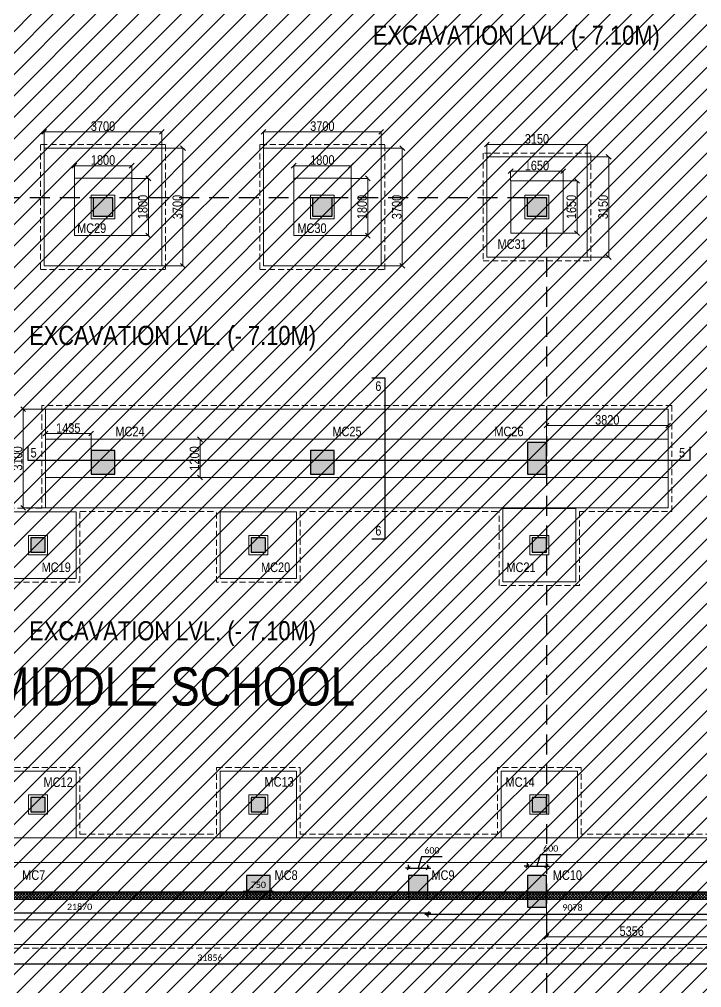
# Model space of a CAD drawing. Header units: millimetres. Extents: x 1112055 to 3390982, y -148532 to 766891.
# Drawn here: x 2763699 to 2785131, y 257340 to 287762 of the extents above; entities that cross this region are included whole.
import ezdxf

# ---------------------------------------------------------------- set-up
doc = ezdxf.new("R2010")
doc.units = ezdxf.units.MM
doc.header["$PDMODE"] = 35
doc.header["$PDSIZE"] = -25
doc.linetypes.add('DASHED2', pattern=[0.375, 0.25, -0.125])
doc.linetypes.add('Hidden', pattern=[9.525, 6.35, -3.175])
for name, color, linetype, lineweight in [('B COL. NO.', 3, 'Continuous', 20), ('B FINAL COLUMN', 1, 'Continuous', 30), ('B FOOTING', 49, 'Continuous', 20), ('B FOOTING DIM', 234, 'Continuous', 9), ('B HATCH', 250, 'Continuous', 0), ('B P.C.C', 251, 'Continuous', 0), ('EXCAVATION LINE', 236, 'Continuous', 30)]:
    doc.layers.add(name, color=color, linetype=linetype, lineweight=lineweight)
doc.layers.add('B Pedestal', color=7, linetype='Continuous', lineweight=9, true_color=0x5c8948)
doc.layers.add('B-COL HT', color=7, linetype='Continuous', lineweight=0, true_color=0x4e4f45)
doc.styles.add('Cali', font='calibri.ttf')
doc.styles.add('SWINC', font='swissc.ttf')
doc.dimstyles.new('1.100', dxfattribs={"dimtxt": 200, "dimasz": 100, "dimexe": 100, "dimexo": 100, "dimgap": 100, "dimtad": 1, "dimdec": 0, "dimzin": 0, "dimdsep": 46, "dimtxsty": 'Cali', "dimblk": 'OBLIQUE', "dimcen": 0, "dimdle": 100, "dimclrd": 256, "dimclre": 256, "dimclrt": 3, "dimadec": 0, "dimazin": 0, "dimtfac": 1, "dimtdec": 0, "dimtofl": 0, "dimtmove": 1, "dimatfit": 0, "dimfxl": 100, "dimfxlon": 1, "dimtolj": 1, "dimtzin": 0, "dimlwd": -1, "dimlwe": -1, "dimarcsym": 0})
doc.dimstyles.new('BHOOMI', dxfattribs={"dimtxt": 230, "dimasz": 150, "dimexe": 10, "dimexo": 0, "dimgap": 25, "dimtad": 1, "dimdec": 0, "dimzin": 0, "dimdsep": 46, "dimtxsty": 'SWINC', "dimblk": 'OBLIQUE', "dimcen": 0.09, "dimclrd": 250, "dimclre": 250, "dimclrt": 256, "dimaunit": 1, "dimadec": 3, "dimazin": 0, "dimtfac": 1, "dimtdec": 0, "dimtofl": 0, "dimtmove": 1, "dimatfit": 3, "dimfxl": 100, "dimtolj": 1, "dimtzin": 0, "dimlwd": 9, "dimlwe": 5, "dimarcsym": 0})

# ---------------------------------------------------------------- blocks, each defined once
blk = doc.blocks.new('_Oblique')
at = {"color": 0, "linetype": 'ByBlock', "lineweight": -2}
blk.add_line((-0.5, -0.5), (0.5, 0.5), dxfattribs=at)
blk = doc.blocks.new('*D4338')
at = {"layer": 'B FOOTING DIM', "color": 250, "lineweight": 5, "ltscale": 0.5, "transparency": 16777216}
for p, q in [((2778382, 283442), (2778382, 283840)), ((2781532, 283442), (2781532, 283840)), ((2781532, 283830), (2778382, 283830))]:
    blk.add_line(p, q, dxfattribs=at)
at = {"layer": 'Defpoints', "color": 0, "transparency": 16777216}
for p in [(2778382, 283830), (2778382, 283442), (2781532, 283442)]:
    blk.add_point(p, dxfattribs=at)
at = {"layer": 'B FOOTING DIM', "color": 250, "lineweight": 5, "transparency": 16777216, "xscale": 150, "yscale": 150, "zscale": 150, "rotation": 180}
blk.add_blockref('_Oblique', (2778382, 283830), dxfattribs=at)
at = {"layer": 'B FOOTING DIM', "color": 250, "lineweight": 5, "transparency": 16777216, "xscale": 150, "yscale": 150, "zscale": 150}
blk.add_blockref('_Oblique', (2781532, 283830), dxfattribs=at)
at = {"layer": 'B FOOTING DIM', "transparency": 16777216, "insert": (2779957, 284005), "char_height": 300, "attachment_point": 5, "style": 'SWINC'}
blk.add_mtext('\\A1;3150', dxfattribs=at)
blk = doc.blocks.new('*D4339')
at = {"layer": 'B FOOTING DIM', "color": 250, "lineweight": 5, "ltscale": 0.5, "transparency": 16777216}
for p, q in [((2781532, 283442), (2782221, 283442)), ((2782211, 283442), (2782211, 280292)), ((2781532, 280292), (2782221, 280292))]:
    blk.add_line(p, q, dxfattribs=at)
at = {"layer": 'Defpoints', "color": 0, "transparency": 16777216}
for p in [(2781532, 283442), (2781532, 280292), (2782211, 280292)]:
    blk.add_point(p, dxfattribs=at)
at = {"layer": 'B FOOTING DIM', "color": 250, "lineweight": 5, "transparency": 16777216, "xscale": 150, "yscale": 150, "zscale": 150}
for p, rotation in [((2782211, 283442), 90), ((2782211, 280292), 270)]:
    blk.add_blockref('_Oblique', p, dxfattribs=dict(at, rotation=rotation))
at = {"layer": 'B FOOTING DIM', "transparency": 16777216, "insert": (2782036, 281867), "char_height": 300, "attachment_point": 5, "rotation": 90, "style": 'SWINC'}
blk.add_mtext('\\A1;3150', dxfattribs=at)
blk = doc.blocks.new('*D4340')
at = {"layer": 'B FOOTING DIM', "color": 250, "lineweight": 5, "ltscale": 0.5, "transparency": 16777216}
for p, q in [((2779132, 282692), (2779132, 283002)), ((2780782, 282992), (2779132, 282992)), ((2780782, 282692), (2780782, 283002))]:
    blk.add_line(p, q, dxfattribs=at)
at = {"layer": 'Defpoints', "color": 0, "transparency": 16777216}
for p in [(2779132, 282992), (2779132, 282692), (2780782, 282692)]:
    blk.add_point(p, dxfattribs=at)
at = {"layer": 'B FOOTING DIM', "color": 250, "lineweight": 5, "transparency": 16777216, "xscale": 150, "yscale": 150, "zscale": 150, "rotation": 180}
blk.add_blockref('_Oblique', (2779132, 282992), dxfattribs=at)
at = {"layer": 'B FOOTING DIM', "color": 250, "lineweight": 5, "transparency": 16777216, "xscale": 150, "yscale": 150, "zscale": 150}
blk.add_blockref('_Oblique', (2780782, 282992), dxfattribs=at)
at = {"layer": 'B FOOTING DIM', "transparency": 16777216, "insert": (2779957, 283167), "char_height": 300, "attachment_point": 5, "style": 'SWINC'}
blk.add_mtext('\\A1;1650', dxfattribs=at)
blk = doc.blocks.new('*D4341')
at = {"layer": 'B FOOTING DIM', "color": 250, "lineweight": 5, "ltscale": 0.5, "transparency": 16777216}
for p, q in [((2780782, 282692), (2781226, 282692)), ((2781216, 282692), (2781216, 281042)), ((2780782, 281042), (2781226, 281042))]:
    blk.add_line(p, q, dxfattribs=at)
at = {"layer": 'Defpoints', "color": 0, "transparency": 16777216}
for p in [(2780782, 282692), (2780782, 281042), (2781216, 281042)]:
    blk.add_point(p, dxfattribs=at)
at = {"layer": 'B FOOTING DIM', "color": 250, "lineweight": 5, "transparency": 16777216, "xscale": 150, "yscale": 150, "zscale": 150}
for p, rotation in [((2781216, 282692), 90), ((2781216, 281042), 270)]:
    blk.add_blockref('_Oblique', p, dxfattribs=dict(at, rotation=rotation))
at = {"layer": 'B FOOTING DIM', "transparency": 16777216, "insert": (2781041, 281867), "char_height": 300, "attachment_point": 5, "rotation": 90, "style": 'SWINC'}
blk.add_mtext('\\A1;1650', dxfattribs=at)
blk = doc.blocks.new('*D4346')
at = {"layer": 'B FOOTING DIM', "color": 250, "lineweight": 5, "ltscale": 0.5, "transparency": 16777216}
for p, q in [((2767227, 282767), (2767762, 282767)), ((2767752, 282767), (2767752, 280967)), ((2767227, 280967), (2767762, 280967))]:
    blk.add_line(p, q, dxfattribs=at)
at = {"layer": 'Defpoints', "color": 0, "transparency": 16777216}
for p in [(2767227, 282767), (2767227, 280967), (2767752, 280967)]:
    blk.add_point(p, dxfattribs=at)
at = {"layer": 'B FOOTING DIM', "color": 250, "lineweight": 5, "transparency": 16777216, "xscale": 150, "yscale": 150, "zscale": 150}
for p, rotation in [((2767752, 282767), 90), ((2767752, 280967), 270)]:
    blk.add_blockref('_Oblique', p, dxfattribs=dict(at, rotation=rotation))
at = {"layer": 'B FOOTING DIM', "transparency": 16777216, "insert": (2767577, 281867), "char_height": 300, "attachment_point": 5, "rotation": 90, "style": 'SWINC'}
blk.add_mtext('\\A1;1800', dxfattribs=at)
blk = doc.blocks.new('*D4347')
at = {"layer": 'B FOOTING DIM', "color": 250, "lineweight": 5, "ltscale": 0.5, "transparency": 16777216}
for p, q in [((2765427, 282767), (2765427, 283175)), ((2767227, 283165), (2765427, 283165)), ((2767227, 282767), (2767227, 283175))]:
    blk.add_line(p, q, dxfattribs=at)
at = {"layer": 'Defpoints', "color": 0, "transparency": 16777216}
for p in [(2765427, 283165), (2765427, 282767), (2767227, 282767)]:
    blk.add_point(p, dxfattribs=at)
at = {"layer": 'B FOOTING DIM', "color": 250, "lineweight": 5, "transparency": 16777216, "xscale": 150, "yscale": 150, "zscale": 150, "rotation": 180}
blk.add_blockref('_Oblique', (2765427, 283165), dxfattribs=at)
at = {"layer": 'B FOOTING DIM', "color": 250, "lineweight": 5, "transparency": 16777216, "xscale": 150, "yscale": 150, "zscale": 150}
blk.add_blockref('_Oblique', (2767227, 283165), dxfattribs=at)
at = {"layer": 'B FOOTING DIM', "transparency": 16777216, "insert": (2766327, 283340), "char_height": 300, "attachment_point": 5, "style": 'SWINC'}
blk.add_mtext('\\A1;1800', dxfattribs=at)
blk = doc.blocks.new('*D4348')
at = {"layer": 'B FOOTING DIM', "color": 250, "lineweight": 5, "ltscale": 0.5, "transparency": 16777216}
for p, q in [((2768177, 283717), (2768849, 283717)), ((2768839, 283717), (2768839, 280017)), ((2768177, 280017), (2768849, 280017))]:
    blk.add_line(p, q, dxfattribs=at)
at = {"layer": 'Defpoints', "color": 0, "transparency": 16777216}
for p in [(2768177, 283717), (2768177, 280017), (2768839, 280017)]:
    blk.add_point(p, dxfattribs=at)
at = {"layer": 'B FOOTING DIM', "color": 250, "lineweight": 5, "transparency": 16777216, "xscale": 150, "yscale": 150, "zscale": 150}
for p, rotation in [((2768839, 283717), 90), ((2768839, 280017), 270)]:
    blk.add_blockref('_Oblique', p, dxfattribs=dict(at, rotation=rotation))
at = {"layer": 'B FOOTING DIM', "transparency": 16777216, "insert": (2768664, 281867), "char_height": 300, "attachment_point": 5, "rotation": 90, "style": 'SWINC'}
blk.add_mtext('\\A1;3700', dxfattribs=at)
blk = doc.blocks.new('*D4349')
at = {"layer": 'B FOOTING DIM', "color": 250, "lineweight": 5, "ltscale": 0.5, "transparency": 16777216}
for p, q in [((2764477, 283717), (2764477, 284241)), ((2768177, 284231), (2764477, 284231)), ((2768177, 283717), (2768177, 284241))]:
    blk.add_line(p, q, dxfattribs=at)
at = {"layer": 'Defpoints', "color": 0, "transparency": 16777216}
for p in [(2764477, 284231), (2764477, 283717), (2768177, 283717)]:
    blk.add_point(p, dxfattribs=at)
at = {"layer": 'B FOOTING DIM', "color": 250, "lineweight": 5, "transparency": 16777216, "xscale": 150, "yscale": 150, "zscale": 150, "rotation": 180}
blk.add_blockref('_Oblique', (2764477, 284231), dxfattribs=at)
at = {"layer": 'B FOOTING DIM', "color": 250, "lineweight": 5, "transparency": 16777216, "xscale": 150, "yscale": 150, "zscale": 150}
blk.add_blockref('_Oblique', (2768177, 284231), dxfattribs=at)
at = {"layer": 'B FOOTING DIM', "transparency": 16777216, "insert": (2766327, 284406), "char_height": 300, "attachment_point": 5, "style": 'SWINC'}
blk.add_mtext('\\A1;3700', dxfattribs=at)
blk = doc.blocks.new('*D4350')
at = {"layer": 'B FOOTING DIM', "color": 250, "lineweight": 5, "ltscale": 0.5, "transparency": 16777216}
for p, q in [((2774117, 282767), (2774652, 282767)), ((2774642, 282767), (2774642, 280967)), ((2774117, 280967), (2774652, 280967))]:
    blk.add_line(p, q, dxfattribs=at)
at = {"layer": 'Defpoints', "color": 0, "transparency": 16777216}
for p in [(2774117, 282767), (2774117, 280967), (2774642, 280967)]:
    blk.add_point(p, dxfattribs=at)
at = {"layer": 'B FOOTING DIM', "color": 250, "lineweight": 5, "transparency": 16777216, "xscale": 150, "yscale": 150, "zscale": 150}
for p, rotation in [((2774642, 282767), 90), ((2774642, 280967), 270)]:
    blk.add_blockref('_Oblique', p, dxfattribs=dict(at, rotation=rotation))
at = {"layer": 'B FOOTING DIM', "transparency": 16777216, "insert": (2774467, 281867), "char_height": 300, "attachment_point": 5, "rotation": 90, "style": 'SWINC'}
blk.add_mtext('\\A1;1800', dxfattribs=at)
blk = doc.blocks.new('*D4351')
at = {"layer": 'B FOOTING DIM', "color": 250, "lineweight": 5, "ltscale": 0.5, "transparency": 16777216}
for p, q in [((2772317, 282767), (2772317, 283175)), ((2774117, 283165), (2772317, 283165)), ((2774117, 282767), (2774117, 283175))]:
    blk.add_line(p, q, dxfattribs=at)
at = {"layer": 'Defpoints', "color": 0, "transparency": 16777216}
for p in [(2772317, 283165), (2772317, 282767), (2774117, 282767)]:
    blk.add_point(p, dxfattribs=at)
at = {"layer": 'B FOOTING DIM', "color": 250, "lineweight": 5, "transparency": 16777216, "xscale": 150, "yscale": 150, "zscale": 150, "rotation": 180}
blk.add_blockref('_Oblique', (2772317, 283165), dxfattribs=at)
at = {"layer": 'B FOOTING DIM', "color": 250, "lineweight": 5, "transparency": 16777216, "xscale": 150, "yscale": 150, "zscale": 150}
blk.add_blockref('_Oblique', (2774117, 283165), dxfattribs=at)
at = {"layer": 'B FOOTING DIM', "transparency": 16777216, "insert": (2773217, 283340), "char_height": 300, "attachment_point": 5, "style": 'SWINC'}
blk.add_mtext('\\A1;1800', dxfattribs=at)
blk = doc.blocks.new('*D4352')
at = {"layer": 'B FOOTING DIM', "color": 250, "lineweight": 5, "ltscale": 0.5, "transparency": 16777216}
for p, q in [((2775067, 283717), (2775739, 283717)), ((2775729, 283717), (2775729, 280017)), ((2775067, 280017), (2775739, 280017))]:
    blk.add_line(p, q, dxfattribs=at)
at = {"layer": 'Defpoints', "color": 0, "transparency": 16777216}
for p in [(2775067, 283717), (2775067, 280017), (2775729, 280017)]:
    blk.add_point(p, dxfattribs=at)
at = {"layer": 'B FOOTING DIM', "color": 250, "lineweight": 5, "transparency": 16777216, "xscale": 150, "yscale": 150, "zscale": 150}
for p, rotation in [((2775729, 283717), 90), ((2775729, 280017), 270)]:
    blk.add_blockref('_Oblique', p, dxfattribs=dict(at, rotation=rotation))
at = {"layer": 'B FOOTING DIM', "transparency": 16777216, "insert": (2775554, 281867), "char_height": 300, "attachment_point": 5, "rotation": 90, "style": 'SWINC'}
blk.add_mtext('\\A1;3700', dxfattribs=at)
blk = doc.blocks.new('*D4353')
at = {"layer": 'B FOOTING DIM', "color": 250, "lineweight": 5, "ltscale": 0.5, "transparency": 16777216}
for p, q in [((2771367, 283717), (2771367, 284241)), ((2775067, 284231), (2771367, 284231)), ((2775067, 283717), (2775067, 284241))]:
    blk.add_line(p, q, dxfattribs=at)
at = {"layer": 'Defpoints', "color": 0, "transparency": 16777216}
for p in [(2771367, 284231), (2771367, 283717), (2775067, 283717)]:
    blk.add_point(p, dxfattribs=at)
at = {"layer": 'B FOOTING DIM', "color": 250, "lineweight": 5, "transparency": 16777216, "xscale": 150, "yscale": 150, "zscale": 150, "rotation": 180}
blk.add_blockref('_Oblique', (2771367, 284231), dxfattribs=at)
at = {"layer": 'B FOOTING DIM', "color": 250, "lineweight": 5, "transparency": 16777216, "xscale": 150, "yscale": 150, "zscale": 150}
blk.add_blockref('_Oblique', (2775067, 284231), dxfattribs=at)
at = {"layer": 'B FOOTING DIM', "transparency": 16777216, "insert": (2773217, 284406), "char_height": 300, "attachment_point": 5, "style": 'SWINC'}
blk.add_mtext('\\A1;3700', dxfattribs=at)
blk = doc.blocks.new('*D4368')
at = {"layer": 'B FOOTING DIM', "color": 250, "lineweight": 5, "ltscale": 0.5, "transparency": 16777216}
for p, q in [((2780257, 259867), (2780257, 258929)), ((2785613, 259867), (2785613, 258929)), ((2780257, 258939), (2785613, 258939))]:
    blk.add_line(p, q, dxfattribs=at)
at = {"layer": 'Defpoints', "color": 0, "transparency": 16777216}
for p in [(2780257, 259867), (2785613, 259867), (2785613, 258939)]:
    blk.add_point(p, dxfattribs=at)
at = {"layer": 'B FOOTING DIM', "color": 250, "lineweight": 5, "transparency": 16777216, "xscale": 150, "yscale": 150, "zscale": 150, "rotation": 180}
blk.add_blockref('_Oblique', (2780257, 258939), dxfattribs=at)
at = {"layer": 'B FOOTING DIM', "color": 250, "lineweight": 5, "transparency": 16777216, "xscale": 150, "yscale": 150, "zscale": 150}
blk.add_blockref('_Oblique', (2785613, 258939), dxfattribs=at)
at = {"layer": 'B FOOTING DIM', "transparency": 16777216, "insert": (2782935, 259114), "char_height": 300, "attachment_point": 5, "style": 'SWINC'}
blk.add_mtext('\\A1;5356', dxfattribs=at)
blk = doc.blocks.new('*D4371')
at = {"layer": 'B FOOTING DIM', "color": 250, "lineweight": 5, "ltscale": 0.5, "transparency": 16777216}
for p, q in [((2764517, 275517), (2763809, 275517)), ((2763819, 275517), (2763819, 272417)), ((2764517, 272417), (2763809, 272417))]:
    blk.add_line(p, q, dxfattribs=at)
at = {"layer": 'Defpoints', "color": 0, "transparency": 16777216}
for p in [(2764517, 275517), (2763819, 272417), (2764517, 272417)]:
    blk.add_point(p, dxfattribs=at)
at = {"layer": 'B FOOTING DIM', "color": 250, "lineweight": 5, "transparency": 16777216, "xscale": 150, "yscale": 150, "zscale": 150}
for p, rotation in [((2763819, 275517), 90), ((2763819, 272417), 270)]:
    blk.add_blockref('_Oblique', p, dxfattribs=dict(at, rotation=rotation))
at = {"layer": 'B FOOTING DIM', "transparency": 16777216, "insert": (2763644, 273967), "char_height": 300, "attachment_point": 5, "rotation": 90, "style": 'SWINC'}
blk.add_mtext('\\A1;3100', dxfattribs=at)
blk = doc.blocks.new('*D4372')
at = {"layer": 'B FOOTING DIM', "color": 250, "lineweight": 5, "ltscale": 0.5, "transparency": 16777216}
for p, q in [((2764517, 274217), (2764517, 274757)), ((2765952, 274747), (2764517, 274747)), ((2765952, 274217), (2765952, 274757))]:
    blk.add_line(p, q, dxfattribs=at)
at = {"layer": 'Defpoints', "color": 0, "transparency": 16777216}
for p in [(2764517, 274747), (2764517, 274217), (2765952, 274217)]:
    blk.add_point(p, dxfattribs=at)
at = {"layer": 'B FOOTING DIM', "color": 250, "lineweight": 5, "transparency": 16777216, "xscale": 150, "yscale": 150, "zscale": 150, "rotation": 180}
blk.add_blockref('_Oblique', (2764517, 274747), dxfattribs=at)
at = {"layer": 'B FOOTING DIM', "color": 250, "lineweight": 5, "transparency": 16777216, "xscale": 150, "yscale": 150, "zscale": 150}
blk.add_blockref('_Oblique', (2765952, 274747), dxfattribs=at)
at = {"layer": 'B FOOTING DIM', "transparency": 16777216, "insert": (2765235, 274922), "char_height": 300, "attachment_point": 5, "style": 'SWINC'}
blk.add_mtext('\\A1;1435', dxfattribs=at)
blk = doc.blocks.new('*D4373')
at = {"layer": 'B FOOTING DIM', "color": 250, "lineweight": 5, "ltscale": 0.5, "transparency": 16777216}
for p, q in [((2780257, 274567), (2780257, 275011)), ((2780257, 275001), (2784077, 275001)), ((2784077, 274567), (2784077, 275011))]:
    blk.add_line(p, q, dxfattribs=at)
at = {"layer": 'Defpoints', "color": 0, "transparency": 16777216}
for p in [(2784077, 275001), (2780257, 274567), (2784077, 274567)]:
    blk.add_point(p, dxfattribs=at)
at = {"layer": 'B FOOTING DIM', "color": 250, "lineweight": 5, "transparency": 16777216, "xscale": 150, "yscale": 150, "zscale": 150, "rotation": 180}
blk.add_blockref('_Oblique', (2780257, 275001), dxfattribs=at)
at = {"layer": 'B FOOTING DIM', "color": 250, "lineweight": 5, "transparency": 16777216, "xscale": 150, "yscale": 150, "zscale": 150}
blk.add_blockref('_Oblique', (2784077, 275001), dxfattribs=at)
at = {"layer": 'B FOOTING DIM', "transparency": 16777216, "insert": (2782167, 275176), "char_height": 300, "attachment_point": 5, "style": 'SWINC'}
blk.add_mtext('\\A1;3820', dxfattribs=at)
blk = doc.blocks.new('*D4374')
at = {"layer": 'B FOOTING DIM', "color": 250, "lineweight": 5, "ltscale": 0.5, "transparency": 16777216}
for p, q in [((2769621, 274567), (2769365, 274567)), ((2769375, 273367), (2769375, 274567)), ((2769621, 273367), (2769365, 273367))]:
    blk.add_line(p, q, dxfattribs=at)
at = {"layer": 'Defpoints', "color": 0, "transparency": 16777216}
for p in [(2769375, 274567), (2769621, 274567), (2769621, 273367)]:
    blk.add_point(p, dxfattribs=at)
at = {"layer": 'B FOOTING DIM', "color": 250, "lineweight": 5, "transparency": 16777216, "xscale": 150, "yscale": 150, "zscale": 150}
for p, rotation in [((2769375, 274567), 90), ((2769375, 273367), 270)]:
    blk.add_blockref('_Oblique', p, dxfattribs=dict(at, rotation=rotation))
at = {"layer": 'B FOOTING DIM', "transparency": 16777216, "insert": (2769200, 273967), "char_height": 300, "attachment_point": 5, "rotation": 90, "style": 'SWINC'}
blk.add_mtext('\\A1;1200', dxfattribs=at)
blk = doc.blocks.new('*D5828')
at = {"transparency": 16777216}
for p, q in [((2785713, 258077), (2753657, 258077)), ((2753757, 258077), (2753757, 257977)), ((2785613, 258077), (2785613, 257977))]:
    blk.add_line(p, q, dxfattribs=at)
at = {"layer": 'Defpoints', "color": 0, "lineweight": 40, "transparency": 16777216}
for p in [(2753757, 260117), (2785613, 259817), (2753757, 258077)]:
    blk.add_point(p, dxfattribs=at)
at = {"transparency": 16777216, "xscale": 100, "yscale": 100, "zscale": 100, "rotation": 180}
blk.add_blockref('_Oblique', (2753757, 258077), dxfattribs=at)
at = {"transparency": 16777216, "xscale": 100, "yscale": 100, "zscale": 100}
blk.add_blockref('_Oblique', (2785613, 258077), dxfattribs=at)
at = {"color": 3, "lineweight": 40, "transparency": 16777216, "insert": (2769685, 258280), "char_height": 200, "attachment_point": 5, "style": 'Cali'}
blk.add_mtext('\\A1;31856', dxfattribs=at)
blk = doc.blocks.new('*D5851')
at = {"transparency": 16777216}
for p, q in [((2793684, 256232), (2752942, 256232)), ((2753042, 256232), (2753042, 256132)), ((2793584, 256232), (2793584, 256132))]:
    blk.add_line(p, q, dxfattribs=at)
at = {"layer": 'Defpoints', "color": 0, "lineweight": 40, "transparency": 16777216}
for p in [(2753042, 260317), (2793584, 260117), (2753042, 256232)]:
    blk.add_point(p, dxfattribs=at)
at = {"transparency": 16777216, "xscale": 100, "yscale": 100, "zscale": 100, "rotation": 180}
blk.add_blockref('_Oblique', (2753042, 256232), dxfattribs=at)
at = {"transparency": 16777216, "xscale": 100, "yscale": 100, "zscale": 100}
blk.add_blockref('_Oblique', (2793584, 256232), dxfattribs=at)
at = {"color": 3, "lineweight": 40, "transparency": 16777216, "insert": (2773313, 256434), "char_height": 200, "attachment_point": 5, "style": 'Cali'}
blk.add_mtext('\\A1;40542', dxfattribs=at)
blk = doc.blocks.new('*D5853')
at = {"transparency": 16777216}
for p, q in [((2776435, 259653), (2785713, 259653)), ((2776535, 259653), (2776535, 259553)), ((2785613, 259653), (2785613, 259553))]:
    blk.add_line(p, q, dxfattribs=at)
at = {"layer": 'Defpoints', "color": 0, "lineweight": 40, "transparency": 16777216}
for p in [(2776535, 260117), (2785613, 260117), (2785613, 259653)]:
    blk.add_point(p, dxfattribs=at)
at = {"transparency": 16777216, "xscale": 100, "yscale": 100, "zscale": 100, "rotation": 180}
blk.add_blockref('_Oblique', (2776535, 259653), dxfattribs=at)
at = {"transparency": 16777216, "xscale": 100, "yscale": 100, "zscale": 100}
blk.add_blockref('_Oblique', (2785613, 259653), dxfattribs=at)
at = {"color": 3, "lineweight": 40, "transparency": 16777216, "insert": (2781074, 259855), "char_height": 200, "attachment_point": 5, "style": 'Cali'}
blk.add_mtext('\\A1;9078', dxfattribs=at)
blk = doc.blocks.new('*D5854')
at = {"transparency": 16777216}
for p, q in [((2776627, 259677), (2754557, 259677)), ((2754657, 259677), (2754657, 259577)), ((2776527, 259677), (2776527, 259577))]:
    blk.add_line(p, q, dxfattribs=at)
at = {"layer": 'Defpoints', "color": 0, "lineweight": 40, "transparency": 16777216}
for p in [(2754657, 260117), (2776527, 260117), (2754657, 259677)]:
    blk.add_point(p, dxfattribs=at)
at = {"transparency": 16777216, "xscale": 100, "yscale": 100, "zscale": 100, "rotation": 180}
blk.add_blockref('_Oblique', (2754657, 259677), dxfattribs=at)
at = {"transparency": 16777216, "xscale": 100, "yscale": 100, "zscale": 100}
blk.add_blockref('_Oblique', (2776527, 259677), dxfattribs=at)
at = {"color": 3, "lineweight": 40, "transparency": 16777216, "insert": (2765592, 259879), "char_height": 200, "attachment_point": 5, "style": 'Cali'}
blk.add_mtext('\\A1;21870', dxfattribs=at)
blk = doc.blocks.new('*D5858')
at = {"transparency": 16777216}
for p, q in [((2770732, 260367), (2771682, 260367)), ((2770832, 260368), (2770832, 260267)), ((2771582, 260368), (2771582, 260267))]:
    blk.add_line(p, q, dxfattribs=at)
at = {"layer": 'Defpoints', "color": 0, "lineweight": 40, "transparency": 16777216}
for p in [(2770832, 260867), (2771582, 260867), (2771582, 260367)]:
    blk.add_point(p, dxfattribs=at)
at = {"transparency": 16777216, "xscale": 100, "yscale": 100, "zscale": 100, "rotation": 180}
blk.add_blockref('_Oblique', (2770832, 260367), dxfattribs=at)
at = {"transparency": 16777216, "xscale": 100, "yscale": 100, "zscale": 100}
blk.add_blockref('_Oblique', (2771582, 260367), dxfattribs=at)
at = {"color": 3, "lineweight": 40, "transparency": 16777216, "insert": (2771207, 260570), "char_height": 200, "attachment_point": 5, "style": 'Cali'}
blk.add_mtext('\\A1;750', dxfattribs=at)
blk = doc.blocks.new('*D5859')
at = {"transparency": 16777216}
for p, q in [((2776333, 261449), (2776227, 261096)), ((2776985, 261449), (2776333, 261449)), ((2775927, 261096), (2775827, 261096)), ((2775927, 261096), (2775927, 261196)), ((2775927, 261096), (2776527, 261096)), ((2776527, 261096), (2776527, 261196)), ((2776527, 261096), (2776627, 261096))]:
    blk.add_line(p, q, dxfattribs=at)
at = {"layer": 'Defpoints', "color": 0, "lineweight": 40, "transparency": 16777216}
for p in [(2776527, 261096), (2775927, 260867), (2776527, 260867)]:
    blk.add_point(p, dxfattribs=at)
at = {"transparency": 16777216, "xscale": 100, "yscale": 100, "zscale": 100}
blk.add_blockref('_Oblique', (2775927, 261096), dxfattribs=at)
at = {"transparency": 16777216, "xscale": 100, "yscale": 100, "zscale": 100, "rotation": 180}
blk.add_blockref('_Oblique', (2776527, 261096), dxfattribs=at)
at = {"color": 3, "lineweight": 40, "transparency": 16777216, "insert": (2776659, 261651), "char_height": 200, "attachment_point": 5, "style": 'Cali'}
blk.add_mtext('\\A1;600', dxfattribs=at)
blk = doc.blocks.new('*D5860')
at = {"transparency": 16777216}
for p, q in [((2780063, 261511), (2779957, 261159)), ((2780715, 261511), (2780063, 261511)), ((2779657, 261159), (2779557, 261159)), ((2779657, 261158), (2779657, 261259)), ((2779657, 261159), (2780257, 261159)), ((2780257, 261158), (2780257, 261259)), ((2780257, 261159), (2780357, 261159))]:
    blk.add_line(p, q, dxfattribs=at)
at = {"layer": 'Defpoints', "color": 0, "lineweight": 40, "transparency": 16777216}
for p in [(2780257, 261159), (2779657, 260867), (2780257, 260867)]:
    blk.add_point(p, dxfattribs=at)
at = {"transparency": 16777216, "xscale": 100, "yscale": 100, "zscale": 100}
blk.add_blockref('_Oblique', (2779657, 261159), dxfattribs=at)
at = {"transparency": 16777216, "xscale": 100, "yscale": 100, "zscale": 100, "rotation": 180}
blk.add_blockref('_Oblique', (2780257, 261159), dxfattribs=at)
at = {"color": 3, "lineweight": 40, "transparency": 16777216, "insert": (2780389, 261713), "char_height": 200, "attachment_point": 5, "style": 'Cali'}
blk.add_mtext('\\A1;600', dxfattribs=at)

msp = doc.modelspace()

# ---------------------------------------------------------------- hatches: boundary and pattern name
at = {"layer": 'B HATCH', "lineweight": 0}
h = msp.add_hatch(dxfattribs=at)
h.set_pattern_fill('ANSI37', color=250, scale=20, style=0)
h.set_pattern_definition([(45, (1040446.71, -149308.41), (-44.9012806, 44.9012806), []), (135, (1040446.71, -149308.41), (-44.9012806, -44.9012806), [])])
h.paths.add_polyline_path([(2817077.2, 369281.5), (2817077.2, 372824.4), (2809902.2, 372698.5), (2809902.2, 369281.7)], flags=16)
h.paths.add_polyline_path([(2791213.2, 369828.2), (2796162.2, 369828.2), (2796162.2, 372457.1), (2791213.2, 372370.2)], flags=16)
h.paths.add_polyline_path([(2798052.2, 372490.5), (2798502.2, 372498.4), (2798502.2, 369281.2), (2798052.2, 369281.2)], flags=16)
h.paths.add_polyline_path([(2753987.2, 369013), (2753987.2, 260347.4), (2804447.2, 260347.4), (2804447.2, 300147.4), (2817077.2, 300147.4), (2817077.2, 369051.5), (2798038.8, 369052), (2798038.8, 366392.4), (2797822.2, 366392.4), (2797822.2, 372486.5), (2796392.2, 372461.4), (2796392.2, 366392.4), (2796162.2, 366392.4), (2796162.2, 369598.2), (2786711.2, 369598.2), (2786711.2, 369013)], flags=16)
h.paths.add_polyline_path([(2809676.9, 372694.5), (2809676.9, 369281.7), (2802247.2, 369281.9), (2802247.2, 372564.1)], flags=16)
h.paths.add_polyline_path([(2798732.2, 369282), (2798732.2, 372502.4), (2802017.2, 372560.1), (2802017.2, 369281.9)], flags=16)
h.paths.add_polyline_path([(2786481.2, 369243), (2753757.2, 369243), (2753757.2, 260117.4), (2804677.2, 260117.4), (2804677.2, 299917.4), (2817307.2, 299917.4), (2817307.2, 373058.5), (2790983.2, 372596.5), (2790983.2, 369828.2), (2786481.2, 369828.2)])
at = {"layer": 'B-COL HT'}
h = msp.add_hatch(color=250, dxfattribs=at)
h.dxf.hatch_style = 1
h.paths.add_polyline_path([(2766027.3, 282167.4), (2766627.3, 282167.4), (2766627.3, 281567.4), (2766027.3, 281567.4)])
h = msp.add_hatch(color=250, dxfattribs=at)
h.dxf.hatch_style = 1
h.paths.add_polyline_path([(2772917.3, 282167.4), (2773517.3, 282167.4), (2773517.3, 281567.4), (2772917.3, 281567.4)])
h = msp.add_hatch(color=250, dxfattribs=at)
h.dxf.hatch_style = 1
h.paths.add_polyline_path([(2779657.3, 282167.4), (2780257.3, 282167.4), (2780257.3, 281567.4), (2779657.3, 281567.4)])
h = msp.add_hatch(color=250, dxfattribs=at)
h.dxf.hatch_style = 1
h.paths.add_polyline_path([(2779657.3, 273467.4), (2780257.3, 273467.4), (2780257.3, 274467.4), (2779657.3, 274467.4)])
h = msp.add_hatch(color=250, dxfattribs=at)
h.dxf.hatch_style = 1
h.paths.add_polyline_path([(2765952.3, 273467.4), (2766702.3, 273467.4), (2766702.3, 274217.4), (2765952.3, 274217.4)])
h = msp.add_hatch(color=250, dxfattribs=at)
h.dxf.hatch_style = 1
h.paths.add_polyline_path([(2772842.3, 273467.4), (2773592.3, 273467.4), (2773592.3, 274217.4), (2772842.3, 274217.4)])
h = msp.add_hatch(color=250, dxfattribs=at)
h.dxf.hatch_style = 1
h.paths.add_polyline_path([(2764062.2, 271017.4), (2764512.2, 271017.4), (2764512.2, 271467.4), (2764062.2, 271467.4)])
h = msp.add_hatch(color=250, dxfattribs=at)
h.dxf.hatch_style = 1
h.paths.add_polyline_path([(2770982.2, 271017.4), (2771432.2, 271017.4), (2771432.2, 271467.4), (2770982.2, 271467.4)])
h = msp.add_hatch(color=250, dxfattribs=at)
h.dxf.hatch_style = 1
h.paths.add_polyline_path([(2779807.3, 271017.4), (2780257.3, 271017.4), (2780257.3, 271467.4), (2779807.3, 271467.4)])
h = msp.add_hatch(color=250, dxfattribs=at)
h.dxf.hatch_style = 1
h.paths.add_polyline_path([(2764062.2, 262867.4), (2764512.2, 262867.4), (2764512.2, 263317.4), (2764062.2, 263317.4)])
h = msp.add_hatch(color=250, dxfattribs=at)
h.dxf.hatch_style = 1
h.paths.add_polyline_path([(2770982.2, 262867.4), (2771432.2, 262867.4), (2771432.2, 263317.4), (2770982.2, 263317.4)])
h = msp.add_hatch(color=250, dxfattribs=at)
h.dxf.hatch_style = 1
h.paths.add_polyline_path([(2779807.2, 262867.4), (2780257.2, 262867.4), (2780257.2, 263317.4), (2779807.2, 263317.4)])
h = msp.add_hatch(color=250, dxfattribs=at)
h.dxf.hatch_style = 1
h.paths.add_polyline_path([(2770832.2, 260117.4), (2771582.2, 260117.4), (2771582.2, 260867.4), (2770832.2, 260867.4)])
h = msp.add_hatch(color=250, dxfattribs=at)
h.dxf.hatch_style = 1
h.paths.add_polyline_path([(2775927.2, 260117.4), (2776527.2, 260117.4), (2776527.2, 260867.4), (2775927.2, 260867.4)])
h = msp.add_hatch(color=250, dxfattribs=at)
h.dxf.hatch_style = 1
h.paths.add_polyline_path([(2779657.2, 259867.4), (2780257.2, 259867.4), (2780257.2, 260867.4), (2779657.2, 260867.4)])
at = {"layer": 'EXCAVATION LINE', "lineweight": 0}
h = msp.add_hatch(dxfattribs=at)
h.set_pattern_fill('ANSI31', color=250, scale=150)
h.set_pattern_definition([(45, (838855.95, -148808.4), (-336.7596, 336.7596), [])])
h.paths.add_polyline_path([(2753042.2, 321417.4), (2753042.2, 256852.4), (2759522.2, 256852.4), (2793592.2, 256852.4), (2793592.2, 269203.9), (2792242.2, 271633.9), (2792242.2, 303783.9), (2793592.2, 303783.9), (2793592.2, 306213.9), (2792242.2, 306213.9), (2792242.2, 321417.4)])

# ---------------------------------------------------------------- linework, layer by layer
at = {"color": 16, "linetype": 'DASHED2', "lineweight": 30, "ltscale": 2500}
msp.add_lwpolyline([(2754657.3, 282167.4), (2780257.2, 282167.4), (2780257.2, 252167.4), (2754657.3, 252167.4), (2754657.2, 282167.4)], dxfattribs=at)
at = {"color": 6, "lineweight": 30}
for points in [[(2774772, 276496), (2775181.2, 276496), (2775181.2, 271428.3), (2774772, 271428.3)], [(2763969.2, 274326.7), (2763969.2, 273917.4), (2784769.6, 273917.4), (2784769.6, 274326.7)], [(2752929.4, 260726.7), (2752929.4, 260317.4), (2786132.7, 260317.4), (2786132.7, 260726.7)]]:
    msp.add_lwpolyline(points, dxfattribs=at)
at = {"layer": 'B FINAL COLUMN', "color": 16, "lineweight": 30}
msp.add_lwpolyline([(2786481.2, 369243), (2753757.2, 369243), (2753757.2, 260117.4), (2804677.2, 260117.4), (2804677.2, 299917.4), (2817307.2, 299917.4), (2817307.2, 373058.5), (2790983.2, 372596.5), (2790983.2, 369828.2), (2786481.2, 369828.2), (2786481.2, 369243)], dxfattribs=at)
msp.add_lwpolyline([(2753987.2, 260347.4), (2804447.2, 260347.4), (2804447.2, 300147.4), (2817077.2, 300147.4), (2817077.2, 369051.5), (2798038.8, 369052), (2798038.8, 366392.4), (2797822.2, 366392.4), (2797822.2, 372486.5), (2796392.2, 372461.4), (2796392.2, 366392.4), (2796162.2, 366392.4), (2796162.2, 369598.2), (2786711.2, 369598.2), (2786711.2, 369013), (2753987.2, 369013)], close=True, dxfattribs=at)
at = {"layer": 'B FINAL COLUMN', "color": 1, "lineweight": 30}
for points in [[(2766027.3, 282167.4), (2766627.3, 282167.4), (2766627.3, 281567.4), (2766027.3, 281567.4)], [(2772917.3, 282167.4), (2773517.3, 282167.4), (2773517.3, 281567.4), (2772917.3, 281567.4)], [(2779657.3, 282167.4), (2780257.3, 282167.4), (2780257.3, 281567.4), (2779657.3, 281567.4)], [(2779657.3, 273467.4), (2780257.3, 273467.4), (2780257.3, 274467.4), (2779657.3, 274467.4)], [(2765952.3, 273467.4), (2766702.3, 273467.4), (2766702.3, 274217.4), (2765952.3, 274217.4)], [(2772842.3, 273467.4), (2773592.3, 273467.4), (2773592.3, 274217.4), (2772842.3, 274217.4)], [(2764062.2, 271017.4), (2764512.2, 271017.4), (2764512.2, 271467.4), (2764062.2, 271467.4)], [(2770982.2, 271017.4), (2771432.2, 271017.4), (2771432.2, 271467.4), (2770982.2, 271467.4)], [(2779807.3, 271017.4), (2780257.3, 271017.4), (2780257.3, 271467.4), (2779807.3, 271467.4)], [(2764062.2, 262867.4), (2764512.2, 262867.4), (2764512.2, 263317.4), (2764062.2, 263317.4)], [(2770982.2, 262867.4), (2771432.2, 262867.4), (2771432.2, 263317.4), (2770982.2, 263317.4)], [(2779807.2, 262867.4), (2780257.2, 262867.4), (2780257.2, 263317.4), (2779807.2, 263317.4)], [(2770832.2, 260117.4), (2771582.2, 260117.4), (2771582.2, 260867.4), (2770832.2, 260867.4)], [(2775927.2, 260117.4), (2776527.2, 260117.4), (2776527.2, 260867.4), (2775927.2, 260867.4)], [(2779657.2, 259867.4), (2780257.2, 259867.4), (2780257.2, 260867.4), (2779657.2, 260867.4)]]:
    msp.add_lwpolyline(points, close=True, dxfattribs=at)
at = {"layer": 'B FOOTING'}
for points in [[(2764477.3, 280017.4), (2768177.3, 280017.4), (2768177.3, 283717.4), (2764477.3, 283717.4)], [(2771367.3, 280017.4), (2775067.3, 280017.4), (2775067.3, 283717.4), (2771367.3, 283717.4)], [(2778382.3, 280292.4), (2781532.3, 280292.4), (2781532.3, 283442.4), (2778382.3, 283442.4)], [(2765427.3, 280967.4), (2767227.3, 280967.4), (2767227.3, 282767.4), (2765427.3, 282767.4)], [(2772317.3, 280967.4), (2774117.3, 280967.4), (2774117.3, 282767.4), (2772317.3, 282767.4)], [(2779132.3, 281042.4), (2780782.3, 281042.4), (2780782.3, 282692.4), (2779132.3, 282692.4)], [(2764517.3, 272417.4), (2784077.3, 272417.4), (2784077.3, 275517.4), (2764517.3, 275517.4)], [(2763087.2, 272292.4), (2765487.2, 272292.4), (2765487.2, 270192.4), (2763087.2, 270192.4)], [(2770007.2, 272292.4), (2772407.2, 272292.4), (2772407.2, 270192.4), (2770007.2, 270192.4)], [(2778882.3, 272392.4), (2781182.3, 272392.4), (2781182.3, 270092.4), (2778882.3, 270092.4)], [(2763087.2, 264142.4), (2765487.2, 264142.4), (2765487.2, 262042.4), (2763087.2, 262042.4)], [(2770007.2, 264142.4), (2772407.2, 264142.4), (2772407.2, 262042.4), (2770007.2, 262042.4)], [(2778832.2, 264142.4), (2781232.2, 264142.4), (2781232.2, 262042.4), (2778832.2, 262042.4)], [(2753457.2, 262042.4), (2785613.2, 262042.4), (2785613.2, 258692.4), (2753457.2, 258692.4)]]:
    msp.add_lwpolyline(points, close=True, dxfattribs=at)
at = {"layer": 'B P.C.C', "color": 250, "linetype": 'Hidden', "lineweight": 0, "ltscale": 30}
for points in [[(2764362.3, 279902.4), (2768292.3, 279902.4), (2768292.3, 283832.4), (2764362.3, 283832.4)], [(2771252.3, 279902.4), (2775182.3, 279902.4), (2775182.3, 283832.4), (2771252.3, 283832.4)], [(2778267.3, 280177.4), (2781647.3, 280177.4), (2781647.3, 283557.4), (2778267.3, 283557.4)]]:
    msp.add_lwpolyline(points, close=True, dxfattribs=at)
for points in [[(2781297.3, 272302.4), (2784192.3, 272302.4), (2784192.3, 275632.4), (2764402.3, 275632.4), (2764402.3, 272407.4), (2762972.2, 272407.4), (2762972.2, 270077.4), (2765602.2, 270077.4), (2765602.2, 272302.4)], [(2765602.2, 272302.4), (2769892.2, 272302.4)], [(2772522.2, 272302.4), (2772522.2, 270077.4), (2769892.2, 270077.4), (2769892.2, 272302.4)], [(2772522.2, 272302.4), (2778767.3, 272302.4)], [(2781297.3, 272302.4), (2781297.3, 269977.4), (2778767.3, 269977.4), (2778767.3, 272302.4)], [(2762972.2, 262157.4), (2762972.2, 264257.4), (2765602.2, 264257.4), (2765602.2, 262157.4)], [(2769892.2, 262157.4), (2769892.2, 264257.4), (2772522.2, 264257.4), (2772522.2, 262157.4)], [(2788822.2, 261212.4), (2788822.2, 263908), (2786392.2, 263908), (2786392.2, 261212.4), (2785728.2, 261212.4), (2785728.2, 262157.4), (2781347.2, 262157.4), (2781347.2, 264257.4), (2778717.2, 264257.4), (2778717.2, 262157.4)], [(2785728.2, 259702.4), (2785728.2, 258577.4), (2753342.2, 258577.4), (2753342.2, 262157.4)], [(2765602.2, 262157.4), (2769892.2, 262157.4)], [(2772522.2, 262157.4), (2778717.2, 262157.4)]]:
    msp.add_lwpolyline(points, dxfattribs=at)
at = {"layer": 'B Pedestal', "color": 87, "lineweight": 9}
for points in [[(2765952.3, 282242.4), (2766702.3, 282242.4), (2766702.3, 281492.4), (2765952.3, 281492.4)], [(2772842.3, 282242.4), (2773592.3, 282242.4), (2773592.3, 281492.4), (2772842.3, 281492.4)], [(2779582.3, 282242.4), (2780332.3, 282242.4), (2780332.3, 281492.4), (2779582.3, 281492.4)], [(2764517.3, 273367.4), (2784077.3, 273367.4), (2784077.3, 274567.4), (2764517.3, 274567.4)], [(2763987.2, 270942.4), (2764587.2, 270942.4), (2764587.2, 271542.4), (2763987.2, 271542.4)], [(2770907.2, 270942.4), (2771507.2, 270942.4), (2771507.2, 271542.4), (2770907.2, 271542.4)], [(2779732.3, 270942.4), (2780332.3, 270942.4), (2780332.3, 271542.4), (2779732.3, 271542.4)], [(2763987.2, 262792.4), (2764587.2, 262792.4), (2764587.2, 263392.4), (2763987.2, 263392.4)], [(2770907.2, 262792.4), (2771507.2, 262792.4), (2771507.2, 263392.4), (2770907.2, 263392.4)], [(2779732.2, 262792.4), (2780332.2, 262792.4), (2780332.2, 263392.4), (2779732.2, 263392.4)], [(2753457.2, 261267.4), (2785613.2, 261267.4), (2785613.2, 259467.4), (2753457.2, 259467.4)]]:
    msp.add_lwpolyline(points, close=True, dxfattribs=at)

# ---------------------------------------------------------------- texts
at = {"color": 6, "lineweight": 30, "style": 'SWINC'}
for s, p in [('6', (2774879.7, 276089.4)), ('5', (2764051.6, 273999.5)), ('5', (2784421.2, 273999.5)), ('6', (2774879.7, 271546.7))]:
    msp.add_text(s, height=300, dxfattribs=at).set_placement(p)
at = {"color": 1, "style": 'SWINC'}
msp.add_text('MIDDLE SCHOOL', height=1200, dxfattribs=at).set_placement((2762869.9, 266201.7))
at = {"layer": 'B COL. NO.', "style": 'SWINC'}
for s, p in [('MC29', (2765512.1, 281050)), ('MC30', (2772433.7, 281050)), ('MC31', (2778720.8, 280552)), ('MC24', (2766717, 274665)), ('MC25', (2773532.3, 274665)), ('MC26', (2778619.1, 274665)), ('MC19', (2764398.4, 270397.1)), ('MC20', (2771289.6, 270397.1)), ('MC21', (2778998.7, 270397.1)), ('MC12', (2764460.4, 263643.3)), ('MC13', (2771401.1, 263654.2)), ('MC14', (2778970.4, 263649.4)), ('MC7', (2763788.2, 260725.7)), ('MC8', (2771715.1, 260725.7)), ('MC9', (2776643.8, 260725.7)), ('MC10', (2780455.5, 260725.7))]:
    msp.add_text(s, height=300, dxfattribs=at).set_placement(p)
at = {"layer": 'EXCAVATION LINE', "color": 96, "style": 'SWINC'}
for p in [(2774803.8, 286964.4), (2764004.9, 277532), (2764004.9, 268253)]:
    msp.add_text('EXCAVATION LVL. (- 7.10M) ', height=600, dxfattribs=at).set_placement(p)

# ---------------------------------------------------------------- dimensions: what is measured, and where the dimension line sits
at = {"color": 4, "lineweight": 40}
for base, p1, p2, picture, middle in [((2776527.2, 261096.3), (2775927.2, 260867.4), (2776527.2, 260867.4), '*D5859', (2776433, 261651.2)), ((2780257.2, 261158.5), (2779657.2, 260867.4), (2780257.2, 260867.4), '*D5860', (2780163, 261713.4)), ((2771582.2, 260367.4), (2770832.2, 260867.4), (2771582.2, 260867.4), '*D5858', (2771207.2, 260569.9)), ((2753042.2, 256231.5), (2793584.2, 260117.4), (2753042.2, 260317.4), '*D5851', (2773313.2, 256434)), ((2754657.2, 259676.8), (2776527.2, 260117.4), (2754657.2, 260117.4), '*D5854', (2765592.2, 259879.3)), ((2785613.2, 259652.9), (2776535.4, 260117.4), (2785613.2, 260117.4), '*D5853', (2781074.3, 259855.4))]:
    dim = msp.add_linear_dim(base=base, p1=p1, p2=p2, dimstyle='1.100', override={"dimfxl": 0.18, "dimarcsym": 2}, dxfattribs=at)
    dim.commit()
    dim.dimension.update_dxf_attribs({"geometry": picture, "text_midpoint": middle})
at = {"color": 1, "lineweight": 40}
dim = msp.add_linear_dim(base=(2753757.2, 258077.3), p1=(2785613.2, 259817.4), p2=(2753757.2, 260117.4), dimstyle='1.100', override={"dimfxl": 0.18, "dimarcsym": 2}, dxfattribs=at)
dim.commit()
dim.dimension.update_dxf_attribs({"geometry": '*D5828', "text_midpoint": (2769685.2, 258279.7)})
at = {"layer": 'B FOOTING DIM', "color": 250, "ltscale": 0.5}
for base, p1, p2, picture, middle in [((2764477.3, 284230.5), (2768177.3, 283717.4), (2764477.3, 283717.4), '*D4349', (2766327.3, 284405.5)), ((2771367.3, 284230.5), (2775067.3, 283717.4), (2771367.3, 283717.4), '*D4353', (2773217.3, 284405.5)), ((2778382.3, 283829.8), (2781532.3, 283442.4), (2778382.3, 283442.4), '*D4338', (2779957.3, 284004.8)), ((2765427.3, 283165.1), (2767227.3, 282767.4), (2765427.3, 282767.4), '*D4347', (2766327.3, 283340.1)), ((2772317.3, 283165.1), (2774117.3, 282767.4), (2772317.3, 282767.4), '*D4351', (2773217.3, 283340.1)), ((2779132.3, 282991.5), (2780782.3, 282692.4), (2779132.3, 282692.4), '*D4340', (2779957.3, 283166.5)), ((2784077.3, 275000.8), (2780257.2, 274567.4), (2784077.3, 274567.4), '*D4373', (2782167.2, 275175.8)), ((2764517.3, 274747), (2765952.3, 274217.4), (2764517.3, 274217.4), '*D4372', (2765234.8, 274922)), ((2785613.2, 258938.7), (2780257.2, 259867.4), (2785613.2, 259867.4), '*D4368', (2782935.2, 259113.7))]:
    dim = msp.add_linear_dim(base=base, p1=p1, p2=p2, dimstyle='BHOOMI', override={"dimtxt": 300, "dimlwd": 5}, dxfattribs=at)
    dim.commit()
    dim.dimension.update_dxf_attribs({"geometry": picture, "text_midpoint": middle})
for base, p1, p2, picture, middle in [((2768839.4, 280017.4), (2768177.3, 283717.4), (2768177.3, 280017.4), '*D4348', (2768664.4, 281867.4)), ((2775729.4, 280017.4), (2775067.3, 283717.4), (2775067.3, 280017.4), '*D4352', (2775554.4, 281867.4)), ((2782211.2, 280292.4), (2781532.3, 283442.4), (2781532.3, 280292.4), '*D4339', (2782036.2, 281867.4)), ((2767751.6, 280967.4), (2767227.3, 282767.4), (2767227.3, 280967.4), '*D4346', (2767576.6, 281867.4)), ((2774641.6, 280967.4), (2774117.3, 282767.4), (2774117.3, 280967.4), '*D4350', (2774466.6, 281867.4)), ((2781216.1, 281042.4), (2780782.3, 282692.4), (2780782.3, 281042.4), '*D4341', (2781041.1, 281867.4)), ((2763818.6, 272417.4), (2764517.3, 275517.4), (2764517.3, 272417.4), '*D4371', (2763643.6, 273967.4)), ((2769375.2, 274567.4), (2769620.5, 273367.4), (2769620.5, 274567.4), '*D4374', (2769200.2, 273967.4))]:
    dim = msp.add_linear_dim(base=base, p1=p1, p2=p2, angle=90, dimstyle='BHOOMI', override={"dimtxt": 300, "dimlwd": 5}, dxfattribs=at)
    dim.commit()
    dim.dimension.update_dxf_attribs({"geometry": picture, "text_midpoint": middle})

doc.saveas('drawing.dxf')
